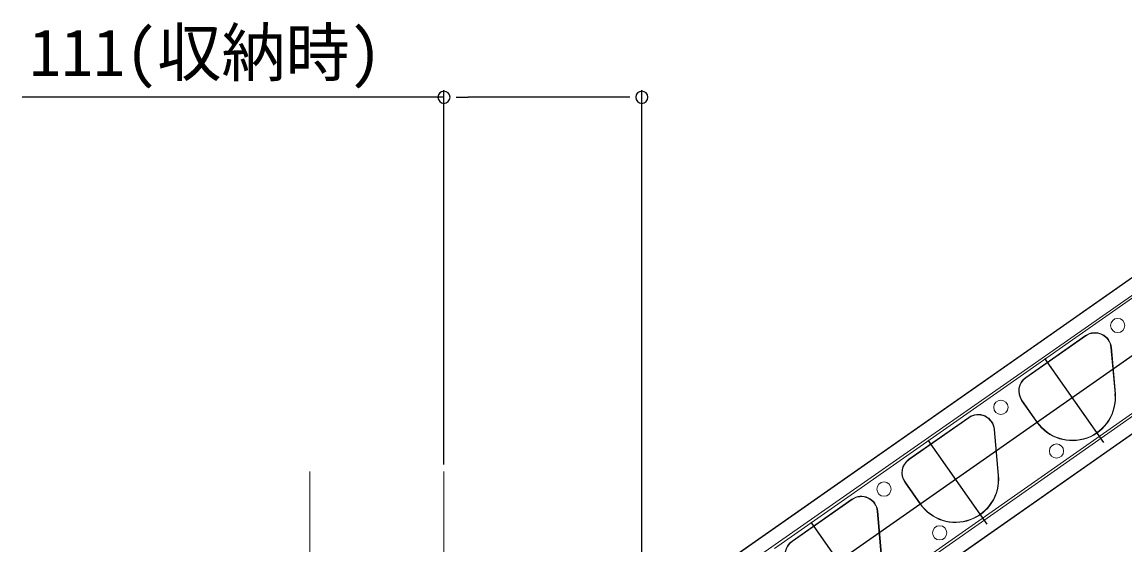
# Model space of a CAD drawing. Units: millimetres, scale not verified. Extents: x -693 to 693, y -1120 to 1122.
# Drawn here: x 416.3 to 571, y 278.3 to 351.6 of the extents above; entities that cross this region are included whole.
import ezdxf
from ezdxf.enums import TextEntityAlignment as Align

# ---------------------------------------------------------------- set-up
doc = ezdxf.new("R2010")
doc.units = ezdxf.units.MM
doc.header["$LTSCALE"] = 4
doc.layers.add('0-3_YKK_12', color=2, linetype='Continuous')
doc.layers.add('0-5_YKK_D', color=6, linetype='Continuous')
doc.layers.add('0-4_YKK_13', color=4, linetype='Continuous', lineweight=18)
doc.styles.add('ＭＳ ゴシック', font='')
doc.styles.get('ＭＳ ゴシック').set_extended_font_data('MS Gothic')

msp = doc.modelspace()

# ---------------------------------------------------------------- linework, layer by layer
at = {"layer": '0-3_YKK_12'}
for p, q in [((627.061, 343.429), (507.148, 259.465)), ((568.014, 292.683), (559.754, 304.479)), ((551.631, 281.212), (543.371, 293.008)), ((535.248, 269.74), (526.988, 281.536))]:
    msp.add_line(p, q, dxfattribs=at)
at = {"layer": '0-4_YKK_13'}
for p, q in [((494.884, 261.864), (616.596, 347.088)), ((616.569, 347.029), (508.804, 271.547)), ((616.584, 344.455), (509.888, 269.999)), ((616.713, 344.271), (521.821, 277.827)), ((517.984, 258.437), (618.537, 329.083)), ((524.101, 263.247), (618.401, 329.277)), ((619.823, 327.373), (505.465, 247.299)), ((519.068, 256.888), (619.787, 327.39)), ((557.053, 301.8), (565.445, 307.676)), ((565.476, 307.631), (557.084, 301.755)), ((569.575, 299.514), (569.008, 305.984)), ((569.063, 305.989), (569.629, 299.519)), ((558.637, 295.518), (556.486, 298.59)), ((556.532, 298.621), (558.682, 295.549)), ((569.575, 299.514), (569.629, 299.519)), ((540.669, 290.329), (549.062, 296.205)), ((549.093, 296.16), (540.701, 290.283)), ((558.682, 295.549), (558.637, 295.518)), ((553.192, 288.042), (552.625, 294.513)), ((552.68, 294.518), (553.246, 288.047)), ((456.683, 288.6), (456.683, 70.046)), ((475.483, 288.6), (475.483, 70.046)), ((553.192, 288.042), (553.246, 288.047)), ((542.254, 284.046), (540.103, 287.118)), ((540.149, 287.15), (542.299, 284.078)), ((524.286, 278.857), (532.679, 284.733)), ((532.71, 284.688), (524.318, 278.812)), ((536.808, 276.571), (536.242, 283.041)), ((536.297, 283.046), (536.863, 276.576)), ((542.299, 284.078), (542.254, 284.046))]:
    msp.add_line(p, q, dxfattribs=at)
for centre in [(569.955, 309.089), (553.572, 297.617), (561.376, 291.484), (537.189, 286.146), (544.993, 280.013)]:
    msp.add_circle(centre, 1, dxfattribs=at)
for centre, radius, start, end in [((566.767, 305.788), 2.305, 5, 125), ((566.767, 305.788), 2.25, 5, 125), ((558.375, 299.912), 2.305, 125, 215), ((558.375, 299.912), 2.25, 125, 215), ((563.597, 298.991), 6.055, 215, 5), ((563.597, 298.991), 6, 215, 5), ((550.384, 294.317), 2.305, 5, 125), ((550.384, 294.317), 2.25, 5, 125), ((541.992, 288.44), 2.305, 125, 215), ((541.992, 288.44), 2.25, 125, 215), ((547.214, 287.519), 6.055, 215, 5), ((547.214, 287.519), 6, 215, 5), ((534.001, 282.845), 2.305, 5, 125), ((534.001, 282.845), 2.25, 5, 125), ((525.609, 276.969), 2.305, 125, 215), ((525.609, 276.969), 2.25, 125, 215)]:
    msp.add_arc(centre, radius, start, end, dxfattribs=at)
at = {"layer": '0-5_YKK_D'}
for p, q in [((475.483, 289.6), (475.483, 342.091)), ((503.233, 270.581), (503.233, 342.091)), ((475.483, 341.091), (416.323, 341.091)), ((477.183, 341.091), (478.883, 341.091)), ((499.833, 341.091), (478.883, 341.091)), ((501.533, 341.091), (499.833, 341.091))]:
    msp.add_line(p, q, dxfattribs=at)
for centre, start, end in [((475.483, 341.091), 0, 180), ((503.233, 341.091), 0, 180), ((475.483, 341.091), 180, 0), ((503.233, 341.091), 180, 0)]:
    msp.add_arc(centre, 0.85, start, end, dxfattribs=at)

# ---------------------------------------------------------------- texts
at = {"layer": '0-5_YKK_D', "style": 'ＭＳ ゴシック'}
msp.add_text('111(収納時)', height=6.598, dxfattribs=at).set_placement((417.323, 342.091), align=Align.BOTTOM_LEFT)

doc.saveas('drawing.dxf')
